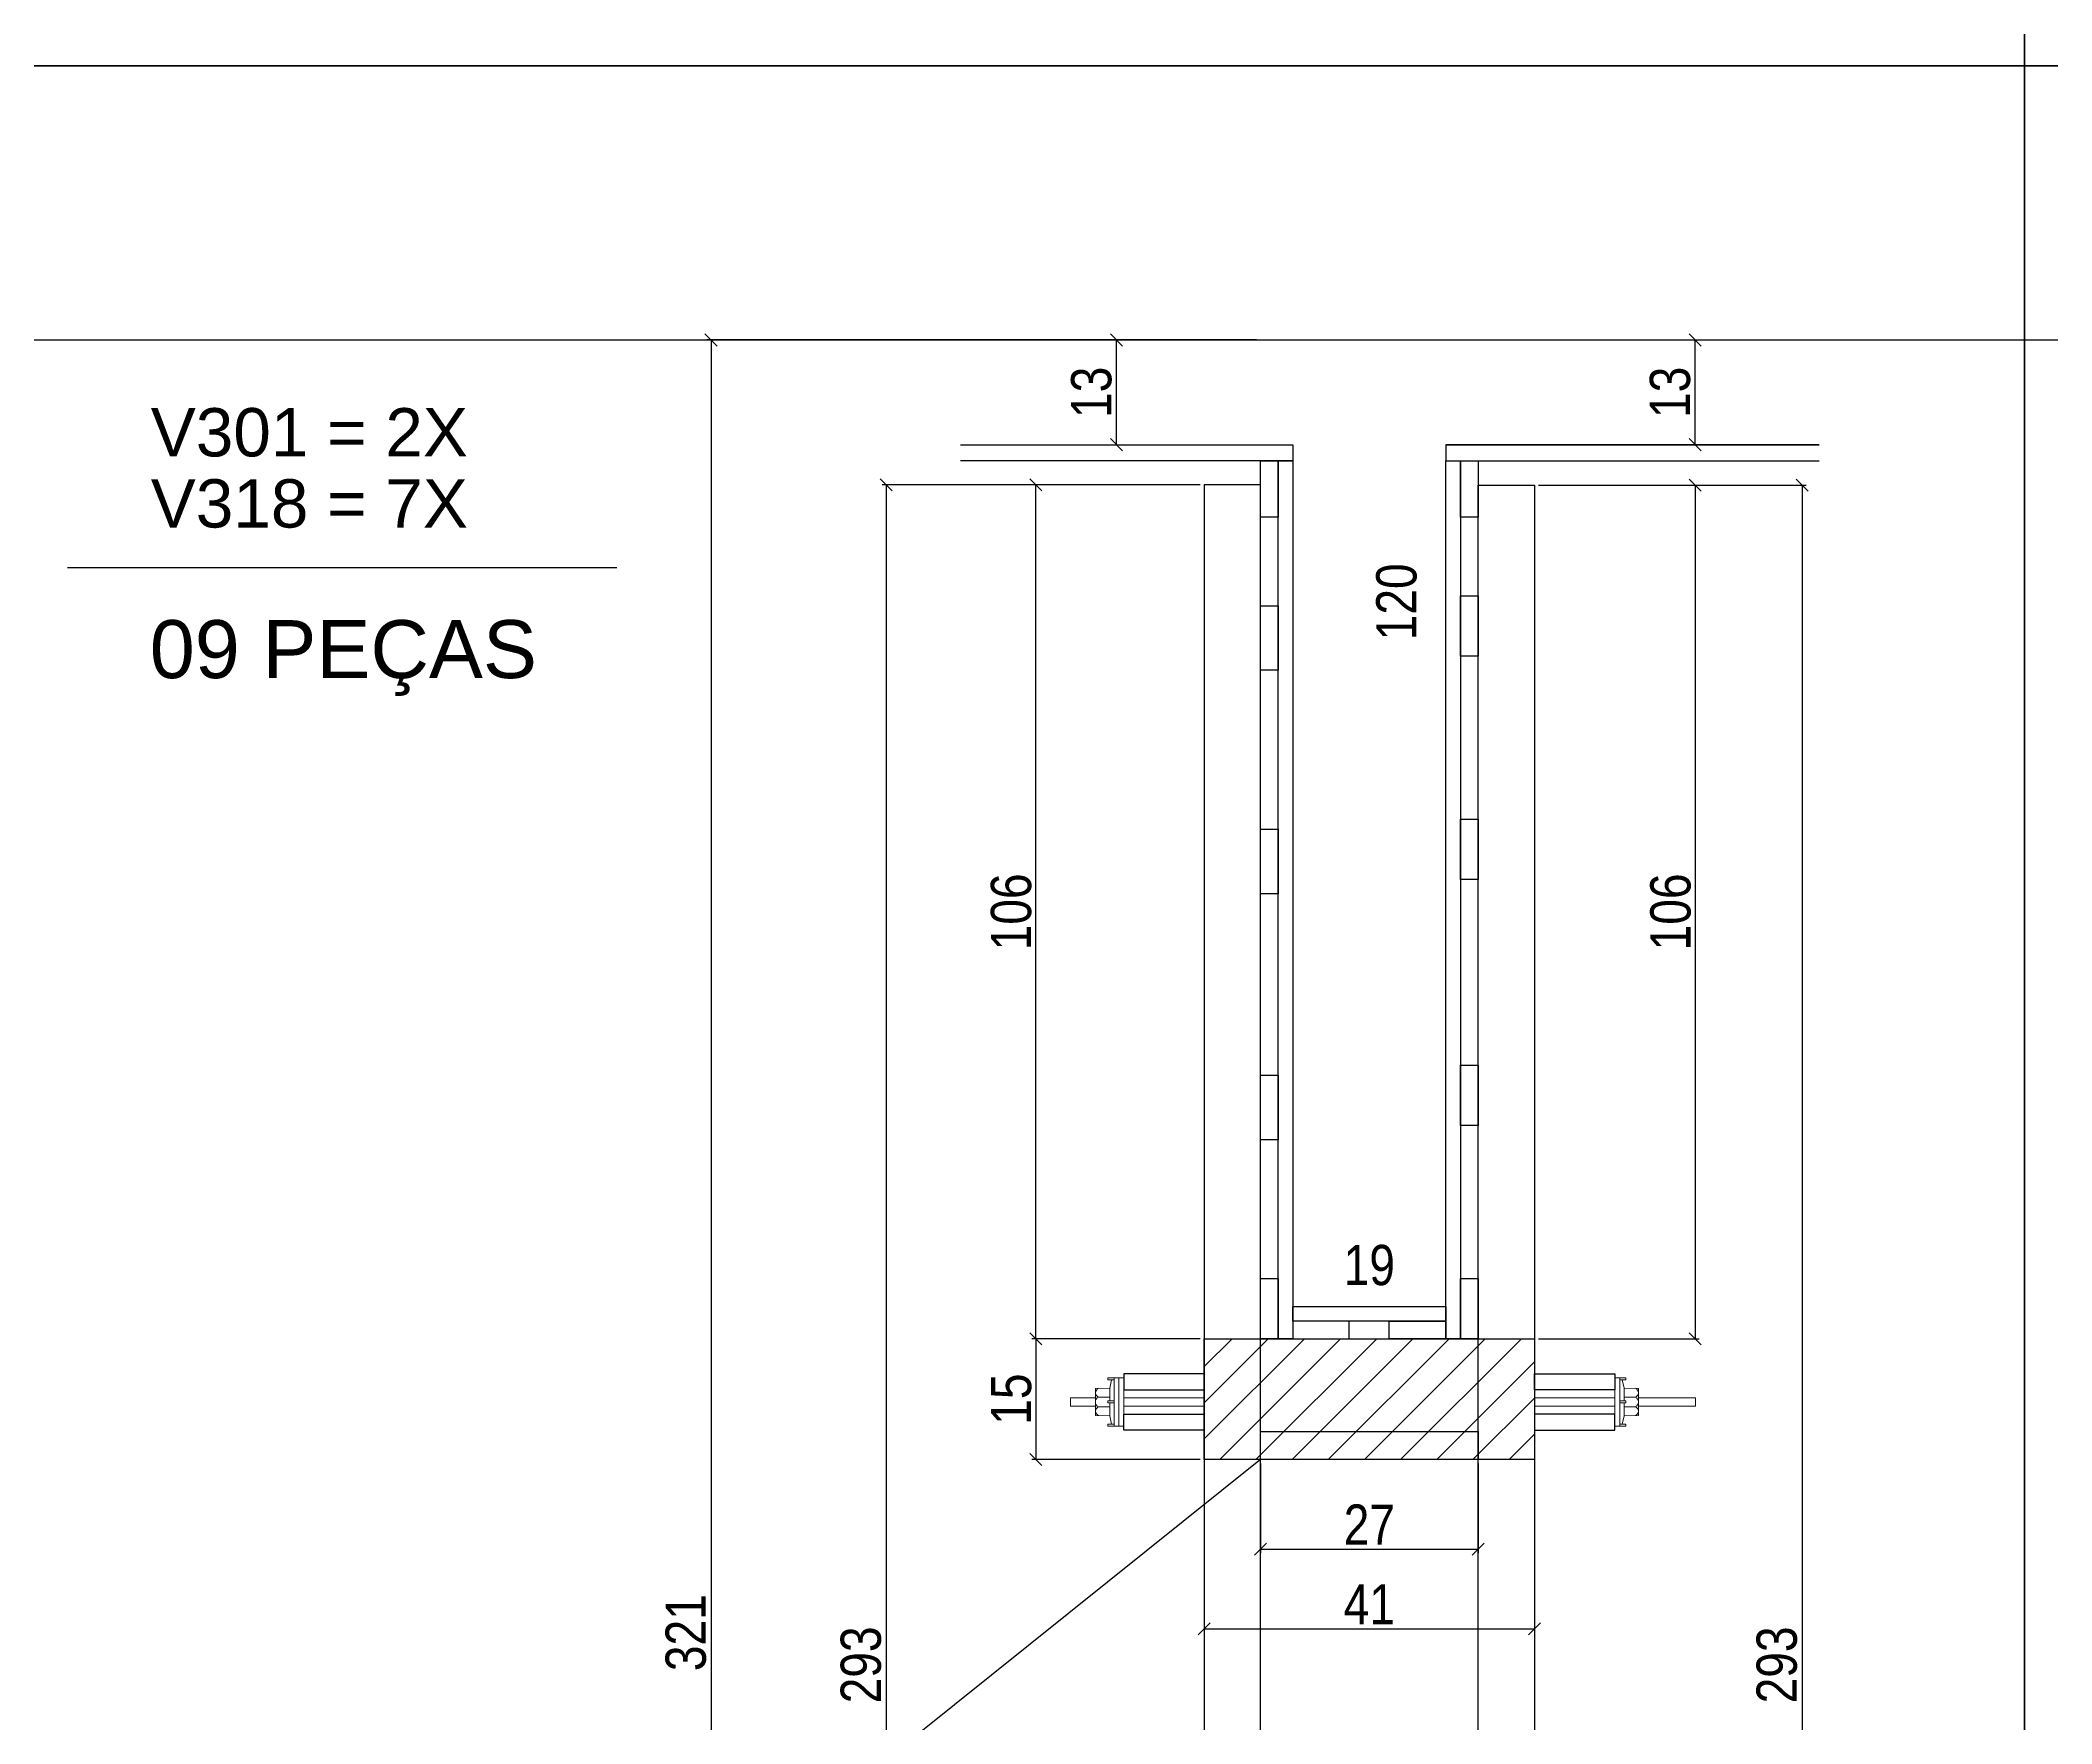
# Model space of a CAD drawing. Header units: millimetres. Extents: x -1501 to 2149, y 662 to 5627.
# Drawn here: x 43.3 to 542.8, y 2640.1 to 3058.2 of the extents above; entities that cross this region are included whole.
import ezdxf

# ---------------------------------------------------------------- set-up
doc = ezdxf.new("R2010")
doc.units = ezdxf.units.MM
for name, color, linetype in [('1', 1, 'Continuous'), ('COTA', 241, 'Continuous'), ('GARFOS OK', 3, 'Continuous'), ('Painéis', 200, 'Continuous'), ('Resinado', 41, 'Continuous'), ('SARR_7x7', 40, 'Continuous'), ('TIRAS REESCORAMENTO', 252, 'Continuous'), ('VIGAS', 3, 'Continuous')]:
    doc.layers.add(name, color=color, linetype=linetype)
doc.layers.add('BARRA_ANCORAGEM', color=1, linetype='Continuous', lineweight=15)
doc.styles.add('COTA TECNICA 2X', font='techl___.ttf', dxfattribs={"height": 10})
doc.styles.add('R80-50', font='arial.ttf', dxfattribs={"height": 10})
doc.dimstyles.new('SECAO', dxfattribs={"dimscale": 0.333333, "dimtxt": 5, "dimasz": 9, "dimexe": 3, "dimexo": 3, "dimgap": 3, "dimtad": 1, "dimdec": 1, "dimlfac": 0.5, "dimzin": 12, "dimdsep": 46, "dimtxsty": 'COTA TECNICA 2X', "dimblk1": 'OBLIQUE', "dimblk2": 'OBLIQUE', "dimsah": 1, "dimcen": 0.9, "dimclrd": 4, "dimclre": 4, "dimclrt": 240, "dimadec": 1, "dimazin": 3, "dimtfac": 1, "dimtdec": 1, "dimtmove": 0, "dimatfit": 3, "dimfxl": 1, "dimtolj": 1, "dimtzin": 12, "dimarcsym": 0})

# ---------------------------------------------------------------- blocks, each defined once
blk = doc.blocks.new('_Oblique')
at = {"layer": '1', "color": 0, "lineweight": -2}
blk.add_line((-0.5, -0.5), (0.5, 0.5), dxfattribs=at)
blk = doc.blocks.new('*D570')
at = {"layer": 'COTA', "color": 4, "lineweight": -2, "transparency": 16777216}
for p, q in [((331.34, 2947.74), (252.38, 2947.74)), ((253.38, 2947.74), (253.38, 2361.64)), ((331.34, 2361.64), (252.38, 2361.64))]:
    blk.add_line(p, q, dxfattribs=at)
at = {"layer": 'Defpoints', "color": 0, "transparency": 16777216}
for p in [(332.34, 2947.74), (253.38, 2361.64), (332.34, 2361.64)]:
    blk.add_point(p, dxfattribs=at)
at = {"layer": 'COTA', "color": 4, "lineweight": -2, "transparency": 16777216, "xscale": 3, "yscale": 3, "zscale": 3}
for p, rotation in [((253.38, 2947.74), 90), ((253.38, 2361.64), 270)]:
    blk.add_blockref('_Oblique', p, dxfattribs=dict(at, rotation=rotation))
at = {"layer": 'COTA', "color": 240, "transparency": 16777216, "insert": (247.13, 2654.69), "char_height": 10, "attachment_point": 5, "rotation": 90, "style": 'COTA TECNICA 2X'}
blk.add_mtext('\\A1;293', dxfattribs=at)
blk = doc.blocks.new('*D576')
at = {"layer": 'COTA', "color": 4, "lineweight": -2, "transparency": 16777216}
for p, q in [((415.34, 2947.71), (455.27, 2947.71)), ((454.27, 2947.71), (454.27, 2735.69)), ((415.34, 2735.69), (455.27, 2735.69))]:
    blk.add_line(p, q, dxfattribs=at)
at = {"layer": 'Defpoints', "color": 0, "transparency": 16777216}
for p in [(414.34, 2947.71), (414.34, 2735.69), (454.27, 2735.69)]:
    blk.add_point(p, dxfattribs=at)
at = {"layer": 'COTA', "color": 4, "lineweight": -2, "transparency": 16777216, "xscale": 3, "yscale": 3, "zscale": 3}
for p, rotation in [((454.27, 2947.71), 90), ((454.27, 2735.69), 270)]:
    blk.add_blockref('_Oblique', p, dxfattribs=dict(at, rotation=rotation))
at = {"layer": 'COTA', "color": 240, "transparency": 16777216, "insert": (448.17, 2841.7), "char_height": 10, "attachment_point": 5, "rotation": 90, "style": 'COTA TECNICA 2X'}
blk.add_mtext('\\A1;106', dxfattribs=at)
blk = doc.blocks.new('*D577')
at = {"layer": 'COTA', "color": 4, "lineweight": -2, "transparency": 16777216}
for p, q in [((345.34, 2983.74), (208.87, 2983.74)), ((209.87, 2983.74), (209.87, 2341.64)), ((331.34, 2341.64), (208.87, 2341.64))]:
    blk.add_line(p, q, dxfattribs=at)
at = {"layer": 'Defpoints', "color": 0, "transparency": 16777216}
for p in [(346.34, 2983.74), (209.87, 2341.64), (332.34, 2341.64)]:
    blk.add_point(p, dxfattribs=at)
at = {"layer": 'COTA', "color": 4, "lineweight": -2, "transparency": 16777216, "xscale": 3, "yscale": 3, "zscale": 3}
for p, rotation in [((209.87, 2983.74), 90), ((209.87, 2341.64), 270)]:
    blk.add_blockref('_Oblique', p, dxfattribs=dict(at, rotation=rotation))
at = {"layer": 'COTA', "color": 240, "transparency": 16777216, "insert": (203.65, 2662.69), "char_height": 10, "attachment_point": 5, "rotation": 90, "style": 'COTA TECNICA 2X'}
blk.add_mtext('\\A1;321', dxfattribs=at)
blk = doc.blocks.new('*D579')
at = {"layer": 'Defpoints', "color": 0, "transparency": 16777216}
for p in [(379.37, 2983.74), (386.23, 2983.74), (379.37, 2743.69)]:
    blk.add_point(p, dxfattribs=at)
at = {"layer": 'COTA', "color": 240, "transparency": 16777216, "insert": (380.12, 2918.71), "char_height": 10, "attachment_point": 5, "rotation": 90, "style": 'COTA TECNICA 2X'}
blk.add_mtext('\\A1;120', dxfattribs=at)
blk = doc.blocks.new('*D580')
at = {"layer": 'Defpoints', "color": 0, "transparency": 16777216}
for p in [(354.34, 2747.84), (392.34, 2747.84), (392.34, 2747.84)]:
    blk.add_point(p, dxfattribs=at)
at = {"layer": 'COTA', "color": 240, "transparency": 16777216, "insert": (373.34, 2753.93), "char_height": 10, "attachment_point": 5, "style": 'COTA TECNICA 2X'}
blk.add_mtext('\\A1;19', dxfattribs=at)
blk = doc.blocks.new('*D582')
at = {"layer": 'COTA', "color": 4, "lineweight": -2, "transparency": 16777216}
for p, q in [((441.93, 2983.74), (455.27, 2983.74)), ((454.27, 2957.74), (454.27, 2983.74)), ((441.93, 2957.74), (455.27, 2957.74))]:
    blk.add_line(p, q, dxfattribs=at)
at = {"layer": 'Defpoints', "color": 0, "transparency": 16777216}
for p in [(440.93, 2983.74), (454.27, 2983.74), (440.93, 2957.74)]:
    blk.add_point(p, dxfattribs=at)
at = {"layer": 'COTA', "color": 4, "lineweight": -2, "transparency": 16777216, "xscale": 3, "yscale": 3, "zscale": 3}
for p, rotation in [((454.27, 2983.74), 90), ((454.27, 2957.74), 270)]:
    blk.add_blockref('_Oblique', p, dxfattribs=dict(at, rotation=rotation))
at = {"layer": 'COTA', "color": 240, "transparency": 16777216, "insert": (448.05, 2970.74), "char_height": 10, "attachment_point": 5, "rotation": 90, "style": 'COTA TECNICA 2X'}
blk.add_mtext('\\A1;13', dxfattribs=at)
blk = doc.blocks.new('*D583')
at = {"layer": 'COTA', "color": 4, "lineweight": -2, "transparency": 16777216}
for p, q in [((416.34, 2947.71), (481.81, 2947.71)), ((480.81, 2947.71), (480.81, 2361.64)), ((416.34, 2361.64), (481.81, 2361.64))]:
    blk.add_line(p, q, dxfattribs=at)
at = {"layer": 'Defpoints', "color": 0, "transparency": 16777216}
for p in [(415.34, 2947.71), (415.34, 2361.64), (480.81, 2361.64)]:
    blk.add_point(p, dxfattribs=at)
at = {"layer": 'COTA', "color": 4, "lineweight": -2, "transparency": 16777216, "xscale": 3, "yscale": 3, "zscale": 3}
for p, rotation in [((480.81, 2947.71), 90), ((480.81, 2361.64), 270)]:
    blk.add_blockref('_Oblique', p, dxfattribs=dict(at, rotation=rotation))
at = {"layer": 'COTA', "color": 240, "transparency": 16777216, "insert": (474.56, 2654.68), "char_height": 10, "attachment_point": 5, "rotation": 90, "style": 'COTA TECNICA 2X'}
blk.add_mtext('\\A1;293', dxfattribs=at)
blk = doc.blocks.new('*D585')
at = {"layer": 'COTA', "color": 4, "lineweight": -2, "transparency": 16777216}
for p, q in [((310.57, 2957.74), (310.57, 2983.74)), ((311.57, 2983.74), (311.57, 2983.74)), ((311.57, 2957.74), (311.57, 2957.74))]:
    blk.add_line(p, q, dxfattribs=at)
at = {"layer": 'Defpoints', "color": 0, "transparency": 16777216}
for p in [(310.57, 2983.74), (310.57, 2983.74), (310.57, 2957.74)]:
    blk.add_point(p, dxfattribs=at)
at = {"layer": 'COTA', "color": 4, "lineweight": -2, "transparency": 16777216, "xscale": 3, "yscale": 3, "zscale": 3}
for p, rotation in [((310.57, 2983.74), 90), ((310.57, 2957.74), 270)]:
    blk.add_blockref('_Oblique', p, dxfattribs=dict(at, rotation=rotation))
at = {"layer": 'COTA', "color": 240, "transparency": 16777216, "insert": (304.35, 2970.74), "char_height": 10, "attachment_point": 5, "rotation": 90, "style": 'COTA TECNICA 2X'}
blk.add_mtext('\\A1;13', dxfattribs=at)
blk = doc.blocks.new('A$C51C4441F')
at = {"layer": 'BARRA_ANCORAGEM'}
for p, q in [((-2.25, 3.4), (-1.79, 5.5)), ((-2.25, 3.4), (-5.81, 3.39)), ((-5.81, 3.39), (-5.81, -3.39)), ((-2.25, 1.2), (-5.02, 1.2)), ((-2.25, 3.4), (-2.25, 3.4)), ((-2.25, 3.4), (-2.25, 0.25)), ((-2.25, -3.4), (-5.81, -3.39)), ((-2.25, -1.2), (-5.02, -1.2)), ((-2.25, -0.25), (-2.25, -3.4)), ((-2.25, -3.4), (-1.79, -5.5))]:
    blk.add_line(p, q, dxfattribs=at)
for points in [[(-2.7, 6), (-1.2, 6), (-1.2, 5.5), (-2.7, 5.5)], [(-1.2, -6), (0, -6), (0, 6), (-1.2, 6)], [(-2.7, 0.25), (-1.2, 0.25), (-1.2, -0.25), (-2.7, -0.25)], [(-2.7, -6), (-1.2, -6), (-1.2, -5.5), (-2.7, -5.5)]]:
    blk.add_lwpolyline(points, close=True, dxfattribs=at)
for centre, radius, start, end in [((-4.66, 2.3), 1.15, 107.7845, 252.2718), ((-4.52, 0), 1.3, 112.648, 247.4083), ((-4.66, -2.3), 1.15, 107.7845, 252.2718)]:
    blk.add_arc(centre, radius, start, end, dxfattribs=at)
blk = doc.blocks.new('*D587')
at = {"layer": 'COTA', "color": 4, "lineweight": -2, "transparency": 16777216}
for p, q in [((331.34, 2947.74), (289.54, 2947.74)), ((290.54, 2735.69), (290.54, 2947.74)), ((331.34, 2735.69), (289.54, 2735.69))]:
    blk.add_line(p, q, dxfattribs=at)
at = {"layer": 'Defpoints', "color": 0, "transparency": 16777216}
for p in [(290.54, 2947.74), (332.34, 2947.74), (332.34, 2735.69)]:
    blk.add_point(p, dxfattribs=at)
at = {"layer": 'COTA', "color": 4, "lineweight": -2, "transparency": 16777216, "xscale": 3, "yscale": 3, "zscale": 3}
for p, rotation in [((290.54, 2947.74), 90), ((290.54, 2735.69), 270)]:
    blk.add_blockref('_Oblique', p, dxfattribs=dict(at, rotation=rotation))
at = {"layer": 'COTA', "color": 240, "transparency": 16777216, "insert": (284.43, 2841.71), "char_height": 10, "attachment_point": 5, "rotation": 90, "style": 'COTA TECNICA 2X'}
blk.add_mtext('\\A1;106', dxfattribs=at)
blk = doc.blocks.new('*D588')
at = {"layer": 'COTA', "color": 4, "lineweight": -2, "transparency": 16777216}
for p, q in [((331.34, 2735.69), (289.54, 2735.69)), ((290.54, 2735.69), (290.54, 2705.69)), ((331.34, 2705.69), (289.54, 2705.69))]:
    blk.add_line(p, q, dxfattribs=at)
at = {"layer": 'Defpoints', "color": 0, "transparency": 16777216}
for p in [(332.34, 2735.69), (290.54, 2705.69), (332.34, 2705.69)]:
    blk.add_point(p, dxfattribs=at)
at = {"layer": 'COTA', "color": 4, "lineweight": -2, "transparency": 16777216, "xscale": 3, "yscale": 3, "zscale": 3}
for p, rotation in [((290.54, 2735.69), 90), ((290.54, 2705.69), 270)]:
    blk.add_blockref('_Oblique', p, dxfattribs=dict(at, rotation=rotation))
at = {"layer": 'COTA', "color": 240, "transparency": 16777216, "insert": (284.43, 2720.69), "char_height": 10, "attachment_point": 5, "rotation": 90, "style": 'COTA TECNICA 2X'}
blk.add_mtext('\\A1;15', dxfattribs=at)
blk = doc.blocks.new('*D589')
at = {"layer": 'COTA', "color": 4, "lineweight": -2, "transparency": 16777216}
for p, q in [((346.34, 2704.69), (346.34, 2682.45)), ((400.34, 2704.69), (400.34, 2682.45)), ((346.34, 2683.45), (400.34, 2683.45))]:
    blk.add_line(p, q, dxfattribs=at)
at = {"layer": 'Defpoints', "color": 0, "transparency": 16777216}
for p in [(346.34, 2705.69), (400.34, 2705.69), (400.34, 2683.45)]:
    blk.add_point(p, dxfattribs=at)
at = {"layer": 'COTA', "color": 4, "lineweight": -2, "transparency": 16777216, "xscale": 3, "yscale": 3, "zscale": 3, "rotation": 180}
blk.add_blockref('_Oblique', (346.34, 2683.45), dxfattribs=at)
at = {"layer": 'COTA', "color": 4, "lineweight": -2, "transparency": 16777216, "xscale": 3, "yscale": 3, "zscale": 3}
blk.add_blockref('_Oblique', (400.34, 2683.45), dxfattribs=at)
at = {"layer": 'COTA', "color": 240, "transparency": 16777216, "insert": (373.34, 2689.52), "char_height": 10, "attachment_point": 5, "style": 'COTA TECNICA 2X'}
blk.add_mtext('\\A1;27', dxfattribs=at)
blk = doc.blocks.new('*D590')
at = {"layer": 'COTA', "color": 4, "lineweight": -2, "transparency": 16777216}
for p, q in [((332.34, 2704.69), (332.34, 2662.65)), ((414.34, 2704.69), (414.34, 2662.65)), ((332.34, 2663.65), (414.34, 2663.65))]:
    blk.add_line(p, q, dxfattribs=at)
at = {"layer": 'Defpoints', "color": 0, "transparency": 16777216}
for p in [(332.34, 2705.69), (414.34, 2705.69), (414.34, 2663.65)]:
    blk.add_point(p, dxfattribs=at)
at = {"layer": 'COTA', "color": 4, "lineweight": -2, "transparency": 16777216, "xscale": 3, "yscale": 3, "zscale": 3, "rotation": 180}
blk.add_blockref('_Oblique', (332.34, 2663.65), dxfattribs=at)
at = {"layer": 'COTA', "color": 4, "lineweight": -2, "transparency": 16777216, "xscale": 3, "yscale": 3, "zscale": 3}
blk.add_blockref('_Oblique', (414.34, 2663.65), dxfattribs=at)
at = {"layer": 'COTA', "color": 240, "transparency": 16777216, "insert": (373.34, 2669.73), "char_height": 10, "attachment_point": 5, "style": 'COTA TECNICA 2X'}
blk.add_mtext('\\A1;41', dxfattribs=at)

msp = doc.modelspace()

# ---------------------------------------------------------------- hatches: boundary and pattern name
at = {"layer": 'COTA'}
h = msp.add_hatch(dxfattribs=at)
h.set_pattern_fill('ANSI31', color=256, scale=2, style=0)
h.set_pattern_definition([(45, (-24282.615, -210561.381), (-4.49012806, 4.49012806), [])])
h.paths.add_polyline_path([(414.34, 2705.69), (414.34, 2735.69), (332.34, 2735.69), (332.34, 2705.69)])

# ---------------------------------------------------------------- linework, layer by layer
at = {"layer": 'BARRA_ANCORAGEM'}
for points in [[(311.14, 2725.98), (312.34, 2725.98), (312.34, 2713.98), (311.14, 2713.98)], [(435.54, 2725.98), (434.34, 2725.98), (434.34, 2713.98), (435.54, 2713.98)], [(299.14, 2718.98), (305.32, 2718.98), (305.32, 2720.98), (299.14, 2720.98)], [(312.34, 2718.98), (332.34, 2718.98), (332.34, 2720.98), (312.34, 2720.98)], [(434.34, 2718.98), (414.34, 2718.98), (414.34, 2720.98), (434.34, 2720.98)], [(440.15, 2718.98), (454.34, 2718.98), (454.34, 2720.98), (440.15, 2720.98)]]:
    msp.add_lwpolyline(points, close=True, dxfattribs=at)
at = {"layer": 'COTA', "color": 1}
for p, q in [((36.51, 2983.74), (536.01, 2983.74)), ((536.01, 2983.74), (1035.5, 2983.74))]:
    msp.add_line(p, q, dxfattribs=at)
at = {"layer": 'GARFOS OK', "color": 3}
msp.add_line((346.34, 2705.69), (191.38, 2581.49), dxfattribs=at)
at = {"layer": 'Painéis'}
msp.add_lwpolyline([(414.34, 2705.69), (332.34, 2705.69), (332.34, 2735.69), (414.34, 2735.69)], close=True, dxfattribs=at)
at = {"layer": 'Resinado'}
msp.add_line((392.34, 2957.74), (485, 2957.74), dxfattribs=at)
at = {"layer": 'SARR_7x7', "linetype": 'Continuous'}
for points in [[(332.34, 2361.64), (346.34, 2361.64), (346.34, 2947.74), (332.34, 2947.74)], [(414.34, 2361.64), (400.34, 2361.64), (400.34, 2947.71), (414.34, 2947.71)], [(346.34, 2712.69), (400.34, 2712.69), (400.34, 2705.69), (346.34, 2705.69)]]:
    msp.add_lwpolyline(points, close=True, dxfattribs=at)
at = {"layer": 'TIRAS REESCORAMENTO', "linetype": 'ByBlock'}
for p, q in [((271.85, 2983.74), (485.48, 2983.74)), ((392.34, 2953.74), (485, 2953.74))]:
    msp.add_line(p, q, dxfattribs=at)
for points in [[(271.85, 2957.74), (354.34, 2957.74), (354.34, 2953.74), (271.85, 2953.74)], [(485, 2957.74), (392.34, 2957.74), (392.34, 2953.74), (485, 2953.74)], [(354.34, 2735.69), (350.74, 2735.69), (350.74, 2953.74), (354.34, 2953.74), (354.34, 2735.69)], [(395.94, 2735.69), (392.34, 2735.69), (392.34, 2953.74), (395.94, 2953.74), (395.94, 2735.69)]]:
    msp.add_lwpolyline(points, dxfattribs=at)
for points in [[(346.34, 2953.74), (350.74, 2953.74), (350.74, 2939.74), (346.34, 2939.74)], [(395.94, 2953.74), (400.34, 2953.74), (400.34, 2939.74), (395.94, 2939.74)], [(346.34, 2917.71), (350.74, 2917.71), (350.74, 2901.71), (346.34, 2901.71)], [(395.94, 2920.21), (400.34, 2920.21), (400.34, 2905.21), (395.94, 2905.21)], [(346.34, 2862.22), (350.74, 2862.22), (350.74, 2846.22), (346.34, 2846.22)], [(395.94, 2864.72), (400.34, 2864.72), (400.34, 2849.72), (395.94, 2849.72)], [(395.94, 2803.62), (400.34, 2803.62), (400.34, 2788.62), (395.94, 2788.62)], [(346.34, 2801.12), (350.74, 2801.12), (350.74, 2785.12), (346.34, 2785.12)], [(346.34, 2750.69), (350.74, 2750.69), (350.74, 2735.69), (346.34, 2735.69)], [(395.94, 2750.69), (400.34, 2750.69), (400.34, 2735.69), (395.94, 2735.69)], [(392.34, 2740.09), (354.34, 2740.09), (354.34, 2743.69), (392.34, 2743.69)], [(368.34, 2735.69), (368.34, 2740.09), (354.34, 2740.09), (354.34, 2735.69)], [(378.3, 2735.69), (378.3, 2740.09), (392.34, 2740.09), (392.34, 2735.69)], [(312.34, 2722.98), (332.34, 2722.98), (332.34, 2726.98), (312.34, 2726.98)], [(434.34, 2722.98), (414.34, 2722.98), (414.34, 2726.98), (434.34, 2726.98)], [(312.34, 2716.98), (332.34, 2716.98), (332.34, 2712.98), (312.34, 2712.98)], [(434.34, 2716.98), (414.34, 2716.98), (414.34, 2712.98), (434.34, 2712.98)]]:
    msp.add_lwpolyline(points, close=True, dxfattribs=at)
at = {"layer": 'VIGAS', "color": 7}
msp.add_line((50.1, 2927.21), (186.47, 2927.21), dxfattribs=at)
at = {"layer": 'VIGAS'}
for points in [[(536.01, 3051.82), (36.51, 3051.82), (36.51, 3902.25), (536.01, 3902.25)], [(1035.5, 3051.82), (536.01, 3051.82), (536.01, 3902.25), (1035.5, 3902.25)], [(536.01, 2201.39), (36.51, 2201.39), (36.51, 3051.82), (536.01, 3051.82)], [(1035.5, 2201.39), (536.01, 2201.39), (536.01, 3051.82), (1035.5, 3051.82)]]:
    msp.add_lwpolyline(points, close=True, dxfattribs=at)

# ---------------------------------------------------------------- block references
at = {"layer": 'BARRA_ANCORAGEM', "xscale": -1, "rotation": 180}
msp.add_blockref('A$C51C4441F', (311.14, 2719.98), dxfattribs=at)
at = {"layer": 'BARRA_ANCORAGEM', "xscale": -1}
msp.add_blockref('A$C51C4441F', (434.34, 2719.98), dxfattribs=at)

# ---------------------------------------------------------------- texts
at = {"layer": 'VIGAS', "color": 7, "style": 'R80-50'}
for s, p in [('V301 = 2X', (70.75, 2954.82)), ('V318 = 7X', (70.75, 2937.16))]:
    msp.add_text(s, height=12, dxfattribs=at).set_placement(p)
at = {"layer": 'VIGAS', "color": 7, "insert": (70.5, 2914.16), "char_height": 14.4, "attachment_point": 1, "style": 'R80-50'}
msp.add_mtext_dynamic_manual_height_columns('09 PEÇAS', width=162.221, gutter_width=50, heights=[0], dxfattribs=at)

# ---------------------------------------------------------------- dimensions: what is measured, and where the dimension line sits
at = {"layer": 'COTA', "color": 3}
for base, p1, p2, picture, middle in [((209.8727, 2341.6437), (346.336, 2983.7369), (332.336, 2341.6437), '*D577', (203.6534, 2662.6903)), ((310.57, 2983.74), (310.57, 2957.74), (310.57, 2983.74), '*D585', (304.35, 2970.74)), ((454.27, 2983.74), (440.93, 2957.74), (440.93, 2983.74), '*D582', (448.05, 2970.74)), ((253.3761, 2361.6437), (332.336, 2947.7369), (332.336, 2361.6437), '*D570', (247.1276, 2654.6903)), ((290.54, 2947.74), (332.34, 2735.69), (332.34, 2947.74), '*D587', (284.43, 2841.71)), ((454.27, 2735.69), (414.34, 2947.71), (414.34, 2735.69), '*D576', (448.17, 2841.7)), ((480.81, 2361.64), (415.34, 2947.71), (415.34, 2361.64), '*D583', (474.56, 2654.68)), ((290.54, 2705.69), (332.34, 2735.69), (332.34, 2705.69), '*D588', (284.43, 2720.69))]:
    dim = msp.add_linear_dim(base=base, p1=p1, p2=p2, angle=90, dimstyle='SECAO', dxfattribs=at)
    dim.commit()
    dim.dimension.update_dxf_attribs({"geometry": picture, "text_midpoint": middle})
dim = msp.add_linear_dim(base=(386.23, 2983.74), p1=(379.37, 2743.69), p2=(379.37, 2983.74), angle=90, dimstyle='SECAO', override={"dimse1": 1, "dimse2": 1, "dimsd1": 1, "dimsd2": 1}, dxfattribs=at)
dim.commit()
dim.dimension.update_dxf_attribs({"geometry": '*D579', "text_midpoint": (386.23, 2918.71), "dimtype": 160})
dim = msp.add_linear_dim(base=(392.34, 2747.84), p1=(354.34, 2747.84), p2=(392.34, 2747.84), dimstyle='SECAO', override={"dimse1": 1, "dimse2": 1, "dimsd1": 1, "dimsd2": 1}, dxfattribs=at)
dim.commit()
dim.dimension.update_dxf_attribs({"geometry": '*D580', "text_midpoint": (373.34, 2753.93)})
for base, p1, p2, picture, middle in [((414.34, 2663.65), (332.34, 2705.69), (414.34, 2705.69), '*D590', (373.34, 2669.73)), ((400.34, 2683.45), (346.34, 2705.69), (400.34, 2705.69), '*D589', (373.34, 2689.52))]:
    dim = msp.add_linear_dim(base=base, p1=p1, p2=p2, dimstyle='SECAO', dxfattribs=at)
    dim.commit()
    dim.dimension.update_dxf_attribs({"geometry": picture, "text_midpoint": middle})

doc.saveas('drawing.dxf')
